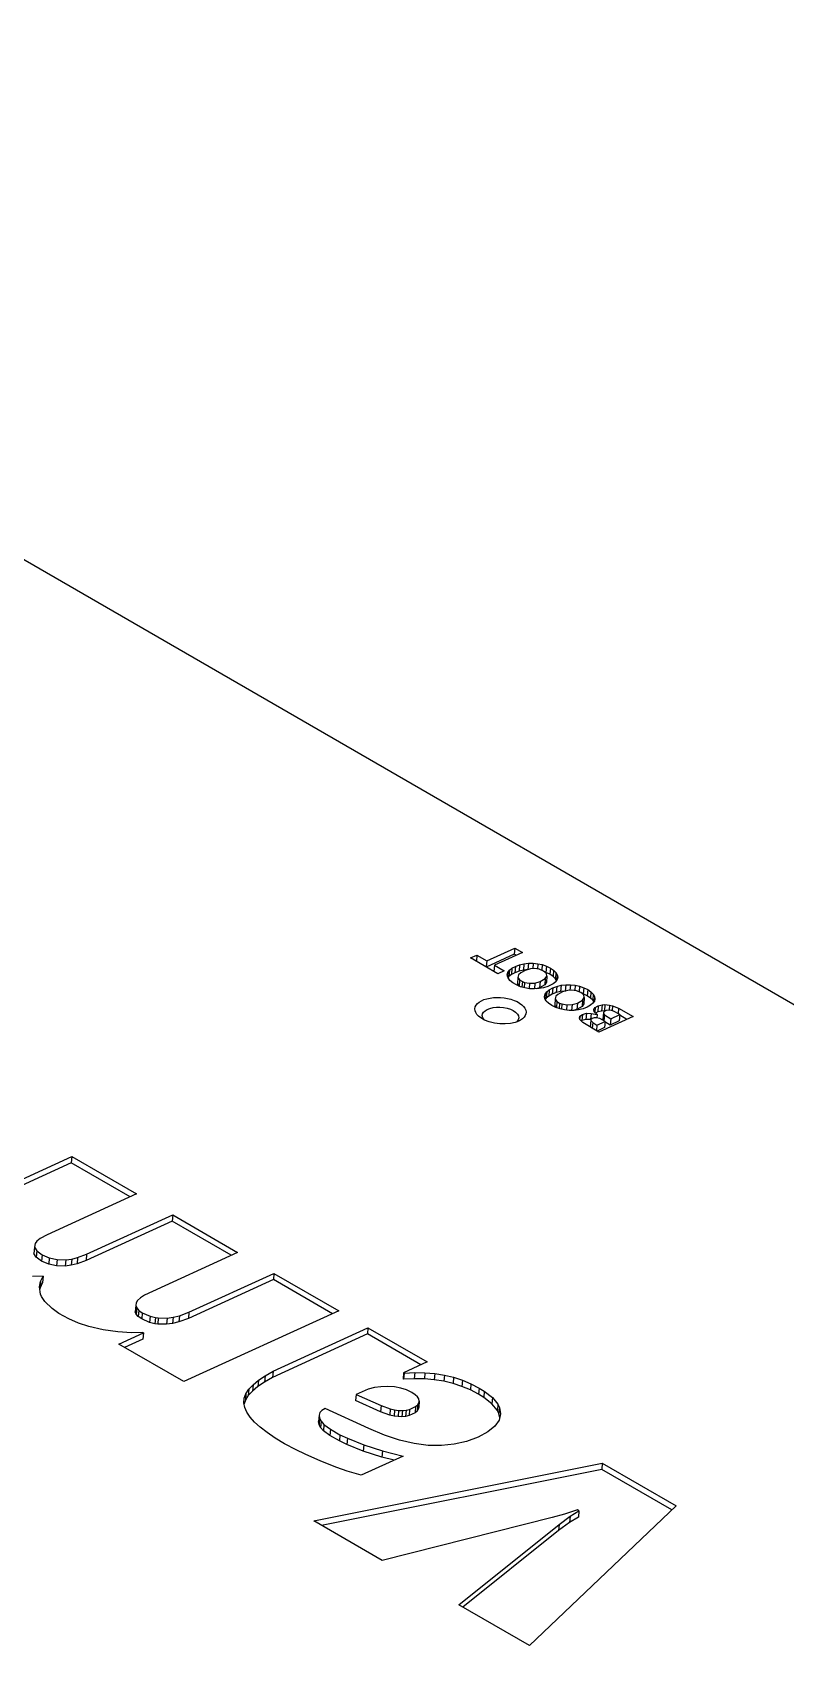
# Model space of a CAD drawing. Header units: millimetres. Extents: x 9 to 415, y 5 to 293.
# Drawn here: x 370.04 to 381.46, y 202.51 to 227.2 of the extents above; entities that cross this region are included whole.
import ezdxf

# ---------------------------------------------------------------- set-up
doc = ezdxf.new("R2010")
doc.units = ezdxf.units.MM
doc.layers.add('VISIBLE', color=7, linetype='Continuous')

msp = doc.modelspace()

# ---------------------------------------------------------------- linework, layer by layer
at = {"layer": 'VISIBLE'}
for points in [[(356.08032, 227.20182), (398.8476, 202.51012)], [(376.68242, 213.18209), (376.77766, 213.22552)], [(377.09761, 212.94238), (376.68242, 213.18209)], [(376.77766, 213.22552), (376.76956, 213.13178)], [(376.77766, 213.22552), (376.92664, 213.13951)], [(376.92664, 213.13951), (376.91853, 213.04578)], [(377.34259, 213.23823), (376.91941, 213.04527)], [(376.92664, 213.13951), (377.35078, 213.33292)], [(377.46874, 213.26481), (377.0446, 213.07141)], [(377.35078, 213.33292), (377.34259, 213.23823)], [(377.37253, 213.22094), (377.34259, 213.23823)], [(377.35078, 213.33292), (377.46874, 213.26481)], [(377.42476, 213.07827), (377.49047, 213.09441)], [(377.49047, 213.09441), (377.48229, 212.99972)], [(377.49047, 213.09441), (377.55929, 213.10265)], [(377.55929, 213.10265), (377.5511, 213.00796)], [(377.55929, 213.10265), (377.631, 213.10304)], [(377.631, 213.10304), (377.62369, 213.01849)], [(377.631, 213.10304), (377.70231, 213.09575)], [(377.70231, 213.09575), (377.6953, 213.0147)], [(377.70231, 213.09575), (377.76968, 213.08107)], [(377.0446, 213.07141), (377.03649, 212.97767)], [(377.0446, 213.07141), (377.19285, 212.98581)], [(377.19285, 212.98581), (377.09761, 212.94238)], [(377.23905, 212.92694), (377.24823, 212.96229)], [(377.24444, 212.89095), (377.23905, 212.92694)], [(377.24823, 212.96229), (377.24293, 212.90103)], [(377.27954, 212.83896), (377.24444, 212.89095)], [(377.24823, 212.96229), (377.27168, 212.99531)], [(377.26349, 212.90063), (377.25038, 212.88216)], [(377.27168, 212.99531), (377.26349, 212.90063)], [(377.30146, 212.9313), (377.26349, 212.90063)], [(377.27168, 212.99531), (377.30965, 213.02599)], [(377.30965, 213.02599), (377.30146, 212.9313)], [(377.35383, 212.95963), (377.30146, 212.9313)], [(377.30965, 213.02599), (377.36202, 213.05432)], [(377.36202, 213.05432), (377.35383, 212.95963)], [(377.41658, 212.98359), (377.35383, 212.95963)], [(377.36202, 213.05432), (377.42476, 213.07827)], [(377.40052, 212.88866), (377.39233, 212.79397)], [(377.41085, 212.92852), (377.40052, 212.88866)], [(377.40052, 212.88866), (377.42545, 212.85105)], [(377.44167, 212.95768), (377.41085, 212.92852)], [(377.42476, 213.07827), (377.41658, 212.98359)], [(377.48229, 212.99972), (377.41658, 212.98359)], [(377.42545, 212.85105), (377.41726, 212.75636)], [(377.42545, 212.85105), (377.46685, 212.825)], [(377.51177, 212.99409), (377.44167, 212.95768)], [(377.5511, 213.00796), (377.48229, 212.99972)], [(377.58994, 213.01591), (377.51177, 212.99409)], [(377.56165, 213.00802), (377.5511, 213.00796)], [(377.64927, 213.02044), (377.58994, 213.01591)], [(377.72397, 213.01112), (377.64927, 213.02044)], [(377.78939, 212.98462), (377.72397, 213.01112)], [(377.73512, 212.82422), (377.81421, 212.86912)], [(377.76968, 213.08107), (377.76229, 212.9956)], [(377.76968, 213.08107), (377.83312, 213.05894)], [(377.83149, 212.94871), (377.78939, 212.98462)], [(377.82493, 212.96425), (377.80521, 212.97113)], [(377.81421, 212.86912), (377.80602, 212.77444)], [(377.81421, 212.86912), (377.8399, 212.90904)], [(377.83312, 213.05894), (377.82493, 212.96425)], [(377.88437, 212.93476), (377.82493, 212.96425)], [(377.8399, 212.90904), (377.83149, 212.94871)], [(377.8399, 212.90904), (377.83171, 212.81435)], [(377.83312, 213.05894), (377.89256, 213.02944)], [(377.89256, 213.02944), (377.88437, 212.93476)], [(377.93343, 212.90181), (377.88437, 212.93476)], [(377.89256, 213.02944), (377.94161, 212.9965)], [(377.94161, 212.9965), (377.93343, 212.90181)], [(377.9681, 212.8677), (377.93343, 212.90181)], [(377.94161, 212.9965), (377.97629, 212.96239)], [(377.97629, 212.96239), (377.9681, 212.8677)], [(377.98425, 212.83974), (377.9681, 212.8677)], [(377.99469, 212.85509), (377.97222, 212.82204)], [(377.97629, 212.96239), (377.99665, 212.92715)], [(377.99665, 212.92715), (377.9898, 212.84789)], [(378.00283, 212.89078), (377.99469, 212.85509)], [(377.99665, 212.92715), (378.00283, 212.89078)], [(377.32098, 212.80564), (377.27954, 212.83896)], [(377.37712, 212.77323), (377.32098, 212.80564)], [(377.44006, 212.74675), (377.37712, 212.77323)], [(377.41726, 212.75636), (377.39233, 212.79397)], [(377.41738, 212.75629), (377.41726, 212.75636)], [(377.50661, 212.72798), (377.44006, 212.74675)], [(377.46685, 212.825), (377.45961, 212.74124)], [(377.46685, 212.825), (377.50044, 212.81158)], [(377.50044, 212.81158), (377.49353, 212.73167)], [(377.50044, 212.81158), (377.57529, 212.79822)], [(377.57676, 212.71693), (377.50661, 212.72798)], [(377.57529, 212.79822), (377.56837, 212.71826)], [(377.57529, 212.79822), (377.65668, 212.80255)], [(377.64986, 212.71357), (377.57676, 212.71693)], [(377.65668, 212.80255), (377.64899, 212.71361)], [(377.72065, 212.71806), (377.64986, 212.71357)], [(377.65668, 212.80255), (377.73512, 212.82422)], [(377.72693, 212.72953), (377.67489, 212.71516)], [(377.7884, 212.7304), (377.72065, 212.71806)], [(377.73512, 212.82422), (377.72693, 212.72953)], [(377.80602, 212.77444), (377.72693, 212.72953)], [(377.85304, 212.75063), (377.7884, 212.7304)], [(377.80464, 212.60039), (377.81383, 212.63575)], [(377.81004, 212.5644), (377.80464, 212.60039)], [(377.83171, 212.81435), (377.80602, 212.77444)], [(377.81383, 212.63575), (377.80853, 212.57449)], [(377.81383, 212.63575), (377.83727, 212.66877)], [(377.83727, 212.66877), (377.82909, 212.57408)], [(377.86706, 212.60475), (377.82909, 212.57408)], [(377.83727, 212.66877), (377.87525, 212.69944)], [(377.93541, 212.79157), (377.85304, 212.75063)], [(377.87525, 212.69944), (377.86706, 212.60475)], [(377.91943, 212.63308), (377.86706, 212.60475)], [(377.87525, 212.69944), (377.92762, 212.72777)], [(377.92762, 212.72777), (377.91943, 212.63308)], [(377.98217, 212.65704), (377.91943, 212.63308)], [(377.92762, 212.72777), (377.99036, 212.75173)], [(377.97222, 212.82204), (377.93541, 212.79157)], [(377.97645, 212.60197), (377.96612, 212.56211)], [(378.00727, 212.63113), (377.97645, 212.60197)], [(377.99036, 212.75173), (377.98217, 212.65704)], [(378.04788, 212.67317), (377.98217, 212.65704)], [(377.99036, 212.75173), (378.05607, 212.76786)], [(378.07736, 212.66755), (378.00727, 212.63113)], [(378.05607, 212.76786), (378.04788, 212.67317)], [(378.11669, 212.68141), (378.04788, 212.67317)], [(378.05607, 212.76786), (378.12488, 212.7761)], [(378.15554, 212.68937), (378.07736, 212.66755)], [(378.12488, 212.7761), (378.11669, 212.68141)], [(378.12725, 212.68147), (378.11669, 212.68141)], [(378.12488, 212.7761), (378.1966, 212.77649)], [(378.21487, 212.69389), (378.15554, 212.68937)], [(378.1966, 212.77649), (378.18929, 212.69194)], [(378.1966, 212.77649), (378.2679, 212.7692)], [(378.2895, 212.68461), (378.21487, 212.69389)], [(378.2679, 212.7692), (378.26089, 212.68817)], [(378.2679, 212.7692), (378.33527, 212.75453)], [(378.35498, 212.65808), (378.2895, 212.68461)], [(378.33527, 212.75453), (378.32788, 212.66906)], [(378.33527, 212.75453), (378.39871, 212.73239)], [(378.39709, 212.62216), (378.35498, 212.65808)], [(378.39053, 212.6377), (378.37081, 212.64458)], [(378.39871, 212.73239), (378.39053, 212.6377)], [(378.44997, 212.60821), (378.39053, 212.6377)], [(378.4055, 212.58249), (378.39709, 212.62216)], [(378.39871, 212.73239), (378.45816, 212.7029)], [(378.45816, 212.7029), (378.44997, 212.60821)], [(378.49902, 212.57526), (378.44997, 212.60821)], [(378.45816, 212.7029), (378.50721, 212.66995)], [(378.50721, 212.66995), (378.49902, 212.57526)], [(378.50721, 212.66995), (378.54188, 212.63584)], [(378.54188, 212.63584), (378.5337, 212.54115)], [(378.54188, 212.63584), (378.56225, 212.60061)], [(378.56225, 212.60061), (378.5554, 212.52147)], [(378.56225, 212.60061), (378.56843, 212.56423)], [(376.83536, 212.27593), (376.80403, 212.30098), (376.77932, 212.32766), (376.76171, 212.35542), (376.75153, 212.38372), (376.74897, 212.412), (376.75406, 212.43971), (376.76671, 212.46629), (376.78664, 212.49122), (376.81346, 212.51403), (376.84664, 212.53426), (376.88552, 212.55152), (376.92935, 212.56546), (376.97727, 212.57583), (377.02834, 212.5824), (377.08157, 212.58505), (377.1359, 212.58371), (377.19027, 212.57842), (377.2436, 212.56926), (377.29484, 212.55642), (377.34296, 212.54013), (377.38701, 212.52072), (377.42608, 212.49857), (377.45941, 212.47412), (377.4863, 212.44786), (377.50621, 212.42031), (377.51875, 212.39205), (377.52368, 212.36363), (377.52091, 212.33564), (377.51053, 212.30864), (377.4928, 212.28318), (377.46815, 212.25977), (377.43714, 212.23886)], [(376.85934, 212.3096), (376.8642, 212.3359), (376.87874, 212.36086), (376.90265, 212.38358), (376.93529, 212.40319), (376.97565, 212.41888), (377.02237, 212.42996), (377.07379, 212.4359), (377.12797, 212.43633), (377.18278, 212.43114), (377.23601, 212.42043), (377.28545, 212.40456), (377.329, 212.38415), (377.36483, 212.36002), (377.39145, 212.33318), (377.40779, 212.30477), (377.41327, 212.276)], [(377.82975, 212.52948), (377.81004, 212.5644)], [(377.82909, 212.57408), (377.81543, 212.55485)], [(377.86403, 212.4956), (377.82975, 212.52948)], [(377.91269, 212.46281), (377.86403, 212.4956)], [(377.9737, 212.43248), (377.91269, 212.46281)], [(377.96612, 212.56211), (377.95793, 212.46742)], [(377.98279, 212.42986), (377.95793, 212.46742)], [(377.96612, 212.56211), (377.99098, 212.52454)], [(378.03845, 212.40986), (377.9737, 212.43248)], [(377.99098, 212.52454), (377.98279, 212.42986)], [(377.98477, 212.42861), (377.98279, 212.42986)], [(377.99098, 212.52454), (378.03245, 212.49846)], [(378.03245, 212.49846), (378.02518, 212.41449)], [(378.03245, 212.49846), (378.06603, 212.48504)], [(378.1068, 212.39495), (378.03845, 212.40986)], [(378.06603, 212.48504), (378.05914, 212.40534)], [(378.06603, 212.48504), (378.14088, 212.47168)], [(378.17888, 212.38775), (378.1068, 212.39495)], [(378.14088, 212.47168), (378.13401, 212.39223)], [(378.14088, 212.47168), (378.22221, 212.47604)], [(378.25125, 212.3883), (378.17888, 212.38775)], [(378.22221, 212.47604), (378.2146, 212.38802)], [(378.22221, 212.47604), (378.30071, 212.49767)], [(378.29252, 212.40299), (378.23889, 212.38821)], [(378.32051, 212.39675), (378.25125, 212.3883)], [(378.30071, 212.49767), (378.29252, 212.40299)], [(378.37162, 212.44789), (378.29252, 212.40299)], [(378.30071, 212.49767), (378.37981, 212.54258)], [(378.38674, 212.41298), (378.32051, 212.39675)], [(378.37981, 212.54258), (378.37162, 212.44789)], [(378.39731, 212.4878), (378.37162, 212.44789)], [(378.37981, 212.54258), (378.4055, 212.58249)], [(378.44981, 212.43715), (378.38674, 212.41298)], [(378.4055, 212.58249), (378.39731, 212.4878)], [(378.50101, 212.46502), (378.44981, 212.43715)], [(378.5337, 212.54115), (378.49902, 212.57526)], [(378.53781, 212.4955), (378.50101, 212.46502)], [(378.54983, 212.51324), (378.5337, 212.54115)], [(378.56022, 212.52858), (378.53781, 212.4955)], [(378.55211, 212.40245), (378.57088, 212.43259)], [(378.55756, 212.36783), (378.55211, 212.40245)], [(378.59925, 212.3239), (378.55756, 212.36783)], [(378.56843, 212.56423), (378.56022, 212.52858)], [(378.57088, 212.43259), (378.56464, 212.36037)], [(378.57088, 212.43259), (378.61897, 212.4585)], [(378.61078, 212.36381), (378.57809, 212.3462)], [(378.61897, 212.4585), (378.61078, 212.36381)], [(378.66941, 212.37813), (378.61078, 212.36381)], [(378.61897, 212.4585), (378.6776, 212.47282)], [(378.6776, 212.47282), (378.66941, 212.37813)], [(378.71189, 212.38091), (378.66941, 212.37813)], [(378.6776, 212.47282), (378.72008, 212.4756)], [(378.69628, 212.34866), (378.6881, 212.25397)], [(378.70491, 212.36723), (378.69628, 212.34866)], [(378.69628, 212.34866), (378.71101, 212.32164)], [(378.74009, 212.38509), (378.70491, 212.36723)], [(378.72008, 212.4756), (378.71189, 212.38091)], [(378.72898, 212.37945), (378.71189, 212.38091)], [(378.72008, 212.4756), (378.78858, 212.46973)], [(378.77735, 212.39014), (378.74009, 212.38509)], [(378.81864, 212.38542), (378.77735, 212.39014)], [(378.78858, 212.46973), (378.78165, 212.38965)], [(378.78858, 212.46973), (378.83458, 212.45934)], [(378.84967, 212.37569), (378.81864, 212.38542)], [(378.83458, 212.45934), (378.82793, 212.38251)], [(378.83458, 212.45934), (378.9251, 212.42331)], [(378.94418, 212.32388), (378.84967, 212.37569)], [(378.9251, 212.42331), (378.91776, 212.33836)], [(378.9251, 212.42331), (379.14803, 212.29527)], [(377.42167, 212.23055), (377.36014, 212.20635), (377.28807, 212.18999), (377.20872, 212.1824), (377.1258, 212.18405), (377.04322, 212.19491), (376.9649, 212.21452), (376.89452, 212.24196), (376.83536, 212.27593)], [(376.8873, 212.24546), (376.86646, 212.27705), (376.85934, 212.3096)], [(377.41327, 212.276), (377.40611, 212.244), (377.38529, 212.21482)], [(377.43714, 212.23886), (377.42167, 212.23055)], [(378.33342, 212.27048), (378.33919, 212.29814)], [(378.34095, 212.24977), (378.33342, 212.27048)], [(378.33919, 212.29814), (378.33615, 212.26296)], [(378.33919, 212.29814), (378.37886, 212.32837)], [(378.38316, 212.2048), (378.34095, 212.24977)], [(378.37067, 212.23369), (378.36215, 212.22719)], [(378.37886, 212.32837), (378.37067, 212.23369)], [(378.43027, 212.24933), (378.37067, 212.23369)], [(378.37886, 212.32837), (378.43846, 212.34401)], [(378.62865, 212.05844), (378.38316, 212.2048)], [(378.43846, 212.34401), (378.43027, 212.24933)], [(378.50264, 212.24853), (378.43027, 212.24933)], [(378.43846, 212.34401), (378.51083, 212.34322)], [(378.50301, 212.23483), (378.49483, 212.14014)], [(378.4993, 212.13556), (378.49483, 212.14014)], [(378.51083, 212.34322), (378.50264, 212.24853)], [(378.50438, 212.24815), (378.50264, 212.24853)], [(378.50481, 212.25231), (378.50301, 212.23483)], [(378.50301, 212.23483), (378.53397, 212.20314)], [(378.52439, 212.26683), (378.50481, 212.25231)], [(378.51083, 212.34322), (378.59925, 212.3239)], [(378.55714, 212.2763), (378.52439, 212.26683)], [(378.53397, 212.20314), (378.52671, 212.11922)], [(378.53397, 212.20314), (378.59723, 212.16567)], [(378.5842, 212.27751), (378.55714, 212.2763)], [(378.64102, 212.26504), (378.5842, 212.27751)], [(378.59723, 212.16567), (378.58995, 212.08151)], [(378.59925, 212.3239), (378.59503, 212.27513)], [(378.59723, 212.16567), (378.72039, 212.22183)], [(378.7122, 212.12714), (378.59956, 212.07578)], [(379.14803, 212.29527), (378.62865, 212.05844)], [(378.72039, 212.22183), (378.64102, 212.26504)], [(378.69937, 212.23327), (378.6881, 212.25397)], [(378.71101, 212.32164), (378.70318, 212.2312)], [(378.71101, 212.32164), (378.80726, 212.26144)], [(378.72039, 212.22183), (378.7122, 212.12714)], [(378.79907, 212.16675), (378.71991, 212.21626)], [(378.80726, 212.26144), (378.79907, 212.16675)], [(378.93599, 212.22919), (378.79907, 212.16675)], [(378.80726, 212.26144), (378.94418, 212.32388)], [(378.94418, 212.32388), (378.93599, 212.22919)], [(379.05157, 212.25129), (378.94328, 212.31348)], [(369.05755, 209.44995), (370.63637, 210.17312)], [(370.63637, 210.17312), (370.62818, 210.07844)], [(370.63637, 210.17312), (371.61759, 209.60661)], [(370.62818, 210.07844), (369.04936, 209.35526)], [(371.52139, 209.56274), (370.62818, 210.07844)], [(371.61759, 209.60661), (370.26296, 208.98892)], [(372.15878, 209.19475), (370.85238, 208.59905)], [(370.86057, 208.69373), (372.16697, 209.28943)], [(372.16697, 209.28943), (372.15878, 209.19475)], [(373.05456, 208.67757), (372.15878, 209.19475)], [(372.16697, 209.28943), (373.15051, 208.72159)], [(370.10802, 208.89364), (370.07852, 208.85641)], [(370.15634, 208.93141), (370.10802, 208.89364)], [(370.26296, 208.98892), (370.15634, 208.93141)], [(370.06908, 208.8008), (370.06089, 208.70611)], [(370.097, 208.64886), (370.06089, 208.70611)], [(370.07852, 208.85641), (370.06908, 208.8008)], [(370.06908, 208.8008), (370.10519, 208.74354)], [(370.10519, 208.74354), (370.097, 208.64886)], [(370.17818, 208.58974), (370.097, 208.64886)], [(370.10519, 208.74354), (370.18636, 208.68443)], [(370.18636, 208.68443), (370.17818, 208.58974)], [(370.18636, 208.68443), (370.29437, 208.63687)], [(370.72503, 208.64288), (370.86057, 208.69373)], [(370.86057, 208.69373), (370.85238, 208.59905)], [(373.15051, 208.72159), (371.73828, 208.0737)], [(370.28618, 208.54218), (370.17818, 208.58974)], [(370.29437, 208.63687), (370.28618, 208.54218)], [(370.40612, 208.51751), (370.28618, 208.54218)], [(370.29437, 208.63687), (370.4143, 208.6122)], [(370.4143, 208.6122), (370.40612, 208.51751)], [(370.53731, 208.51559), (370.40612, 208.51751)], [(370.4143, 208.6122), (370.5455, 208.61027)], [(370.5455, 208.61027), (370.53731, 208.51559)], [(370.62686, 208.527), (370.53731, 208.51559)], [(370.5455, 208.61027), (370.63504, 208.62169)], [(370.63504, 208.62169), (370.62686, 208.527)], [(370.71684, 208.54819), (370.62686, 208.527)], [(370.63504, 208.62169), (370.72503, 208.64288)], [(370.72503, 208.64288), (370.71684, 208.54819)], [(370.85238, 208.59905), (370.71684, 208.54819)], [(372.41192, 207.81711), (373.69988, 208.40441)], [(373.69988, 208.40441), (373.69169, 208.30972)], [(373.69988, 208.40441), (374.68342, 207.83656)], [(370.20195, 208.35989), (370.04141, 208.35647)], [(370.14652, 208.20086), (370.1636, 208.27912)], [(370.16148, 208.08795), (370.14652, 208.20086)], [(370.15541, 208.18443), (370.15124, 208.16529)], [(370.1636, 208.27912), (370.15541, 208.18443)], [(370.19376, 208.2652), (370.15541, 208.18443)], [(370.1636, 208.27912), (370.20195, 208.35989)], [(370.20195, 208.35989), (370.19376, 208.2652)], [(373.69169, 208.30972), (372.40373, 207.72243)], [(374.58721, 207.79269), (373.69169, 208.30972)], [(370.17702, 208.05159), (370.16148, 208.08795)], [(370.22493, 207.97937), (370.17702, 208.05159)], [(370.33838, 207.87083), (370.22493, 207.97937)], [(371.60561, 207.91742), (371.59743, 207.82273)], [(371.6102, 207.95543), (371.60561, 207.91742)], [(371.60561, 207.91742), (371.61984, 207.88012)], [(371.63392, 207.99412), (371.6102, 207.95543)], [(371.67661, 208.0336), (371.63392, 207.99412)], [(371.73828, 208.0737), (371.67661, 208.0336)], [(370.4419, 207.79831), (370.33838, 207.87083)], [(370.59334, 207.71342), (370.4419, 207.79831)], [(370.73888, 207.65065), (370.59334, 207.71342)], [(371.61165, 207.78543), (371.59743, 207.82273)], [(371.61984, 207.88012), (371.61165, 207.78543)], [(371.64485, 207.74874), (371.61165, 207.78543)], [(371.61984, 207.88012), (371.65304, 207.84343)], [(371.65304, 207.84343), (371.64485, 207.74874)], [(371.69718, 207.71274), (371.64485, 207.74874)], [(371.65304, 207.84343), (371.70537, 207.80743)], [(371.70537, 207.80743), (371.69718, 207.71274)], [(371.81396, 207.66046), (371.69718, 207.71274)], [(371.70537, 207.80743), (371.82215, 207.75515)], [(371.82215, 207.75515), (371.81396, 207.66046)], [(371.89675, 207.63971), (371.81396, 207.66046)], [(371.82215, 207.75515), (371.90493, 207.7344)], [(371.90493, 207.7344), (371.89675, 207.63971)], [(371.90493, 207.7344), (371.94771, 207.72825)], [(371.94771, 207.72825), (371.93952, 207.63356)], [(371.94771, 207.72825), (372.08154, 207.72667)], [(372.08154, 207.72667), (372.07335, 207.63198)], [(372.08154, 207.72667), (372.17355, 207.73921)], [(372.17355, 207.73921), (372.16537, 207.64452)], [(372.2593, 207.66769), (372.16537, 207.64452)], [(372.17355, 207.73921), (372.26749, 207.76237)], [(372.26749, 207.76237), (372.2593, 207.66769)], [(372.40373, 207.72243), (372.2593, 207.66769)], [(372.26749, 207.76237), (372.41192, 207.81711)], [(374.68342, 207.83656), (372.33236, 206.76451)], [(372.41192, 207.81711), (372.40373, 207.72243)], [(370.89526, 207.60018), (370.73888, 207.65065)], [(371.11268, 207.55), (370.89526, 207.60018)], [(371.33398, 207.51767), (371.11268, 207.55)], [(371.54016, 207.50341), (371.33398, 207.51767)], [(371.34882, 207.33236), (371.72086, 207.502)], [(371.71159, 207.50735), (371.54016, 207.50341)], [(371.72086, 207.502), (371.71159, 207.50735)], [(371.72086, 207.502), (371.71267, 207.40731)], [(371.93952, 207.63356), (371.89675, 207.63971)], [(372.07335, 207.63198), (371.93952, 207.63356)], [(372.16537, 207.64452), (372.07335, 207.63198)], [(375.11834, 207.48604), (373.68093, 206.82616)], [(373.68912, 206.92084), (375.12653, 207.58073)], [(375.12653, 207.58073), (375.11834, 207.48604)], [(375.92845, 207.01833), (375.11834, 207.48604)], [(375.12653, 207.58073), (376.02466, 207.0622)], [(372.33236, 206.76451), (371.34882, 207.33236)], [(371.71267, 207.40731), (371.43684, 207.28154)], [(373.56819, 206.85253), (373.68912, 206.92084)], [(373.68912, 206.92084), (373.68093, 206.82616)], [(376.02466, 207.0622), (375.66645, 206.89886)], [(373.32027, 206.64764), (373.38377, 206.71593)], [(373.38377, 206.71593), (373.37558, 206.62124)], [(373.45822, 206.68954), (373.37558, 206.62124)], [(373.38377, 206.71593), (373.46641, 206.78423)], [(373.46641, 206.78423), (373.45822, 206.68954)], [(373.56001, 206.75785), (373.45822, 206.68954)], [(373.46641, 206.78423), (373.56819, 206.85253)], [(373.56819, 206.85253), (373.56001, 206.75785)], [(373.68093, 206.82616), (373.56001, 206.75785)], [(375.22426, 206.67259), (375.12885, 206.64756)], [(375.32369, 206.68697), (375.22426, 206.67259)], [(375.42713, 206.6907), (375.32369, 206.68697)], [(375.52882, 206.68387), (375.42713, 206.6907)], [(375.62363, 206.66621), (375.52882, 206.68387)], [(375.66645, 206.89886), (375.65826, 206.80417)], [(375.66753, 206.79882), (375.65826, 206.80417)], [(375.66645, 206.89886), (375.67572, 206.89351)], [(375.67572, 206.89351), (375.66753, 206.79882)], [(375.82772, 206.80704), (375.66753, 206.79882)], [(375.67572, 206.89351), (375.83591, 206.90172)], [(375.83591, 206.90172), (375.82772, 206.80704)], [(375.98268, 206.80483), (375.82772, 206.80704)], [(375.83591, 206.90172), (375.99087, 206.89952)], [(375.99087, 206.89952), (375.98268, 206.80483)], [(376.13242, 206.79221), (375.98268, 206.80483)], [(375.99087, 206.89952), (376.14061, 206.8869)], [(376.14061, 206.8869), (376.13242, 206.79221)], [(376.27709, 206.76907), (376.13242, 206.79221)], [(376.14061, 206.8869), (376.28528, 206.86375)], [(376.28528, 206.86375), (376.27709, 206.76907)], [(376.41638, 206.7356), (376.27709, 206.76907)], [(376.28528, 206.86375), (376.42457, 206.83029)], [(376.42457, 206.83029), (376.41638, 206.7356)], [(376.55061, 206.69161), (376.41638, 206.7356)], [(376.42457, 206.83029), (376.55879, 206.7863)], [(376.55879, 206.7863), (376.55061, 206.69161)], [(376.67944, 206.6373), (376.55061, 206.69161)], [(376.55879, 206.7863), (376.68763, 206.73199)], [(376.68763, 206.73199), (376.67944, 206.6373)], [(376.68763, 206.73199), (376.81157, 206.66724)], [(373.24546, 206.44265), (373.2512, 206.51095)], [(373.25837, 206.37311), (373.24546, 206.44265)], [(373.26806, 206.48464), (373.24789, 206.42957)], [(373.2512, 206.51095), (373.27625, 206.57933)], [(373.27625, 206.57933), (373.26806, 206.48464)], [(373.31209, 206.55295), (373.26806, 206.48464)], [(373.27625, 206.57933), (373.32027, 206.64764)], [(373.32027, 206.64764), (373.31209, 206.55295)], [(373.37558, 206.62124), (373.31209, 206.55295)], [(374.9479, 206.57121), (374.93971, 206.47652)], [(375.31801, 206.30557), (374.93971, 206.47652)], [(375.12885, 206.64756), (374.9479, 206.57121)], [(374.9479, 206.57121), (375.3262, 206.40026)], [(375.71157, 206.63773), (375.62363, 206.66621)], [(375.79231, 206.59843), (375.71157, 206.63773)], [(375.84182, 206.56593), (375.79231, 206.59843)], [(375.87697, 206.53355), (375.84182, 206.56593)], [(375.89793, 206.50155), (375.87697, 206.53355)], [(375.87993, 206.4109), (375.8981, 206.43902)], [(375.8981, 206.43902), (375.88991, 206.34434)], [(375.90471, 206.46957), (375.89652, 206.37488)], [(375.90471, 206.46957), (375.89793, 206.50155)], [(375.8981, 206.43902), (375.90471, 206.46957)], [(376.80338, 206.57255), (376.67944, 206.6373)], [(376.81157, 206.66724), (376.80338, 206.57255)], [(376.88169, 206.5241), (376.80338, 206.57255)], [(376.81157, 206.66724), (376.88988, 206.61879)], [(376.88988, 206.61879), (376.88169, 206.5241)], [(377.00614, 206.42674), (376.88169, 206.5241)], [(376.88988, 206.61879), (377.01433, 206.52143)], [(377.01433, 206.52143), (377.00614, 206.42674)], [(377.08785, 206.32853), (377.00614, 206.42674)], [(377.01433, 206.52143), (377.09603, 206.42322)], [(377.09603, 206.42322), (377.08785, 206.32853)], [(377.09603, 206.42322), (377.12072, 206.37393)], [(373.28977, 206.30122), (373.25837, 206.37311)], [(373.33951, 206.22709), (373.28977, 206.30122)], [(373.4074, 206.15064), (373.33951, 206.22709)], [(374.38671, 206.25494), (374.37852, 206.16025)], [(374.39272, 206.21081), (374.38453, 206.11612)], [(374.39872, 206.29393), (374.38671, 206.25494)], [(374.38671, 206.25494), (374.39272, 206.21081)], [(374.39272, 206.21081), (374.41707, 206.16359)], [(374.4289, 206.32788), (374.39872, 206.29393)], [(374.47726, 206.3566), (374.4289, 206.32788)], [(375.13927, 206.05264), (374.47726, 206.3566)], [(375.3262, 206.40026), (375.31801, 206.30557)], [(375.45705, 206.25625), (375.31801, 206.30557)], [(375.3262, 206.40026), (375.46524, 206.35094)], [(375.46524, 206.35094), (375.45705, 206.25625)], [(375.52198, 206.24156), (375.45705, 206.25625)], [(375.46524, 206.35094), (375.53017, 206.33625)], [(375.53017, 206.33625), (375.52198, 206.24156)], [(375.58357, 206.23338), (375.52198, 206.24156)], [(375.53017, 206.33625), (375.59176, 206.32807)], [(375.59176, 206.32807), (375.58357, 206.23338)], [(375.64233, 206.23195), (375.58357, 206.23338)], [(375.59176, 206.32807), (375.65052, 206.32664)], [(375.65052, 206.32664), (375.64233, 206.23195)], [(375.69758, 206.23714), (375.64233, 206.23195)], [(375.65052, 206.32664), (375.70577, 206.33182)], [(375.70577, 206.33182), (375.69758, 206.23714)], [(375.74999, 206.24889), (375.69758, 206.23714)], [(375.70577, 206.33182), (375.75818, 206.34358)], [(375.75818, 206.34358), (375.74999, 206.24889)], [(375.84135, 206.29055), (375.74999, 206.24889)], [(375.75818, 206.34358), (375.84954, 206.38524)], [(375.84954, 206.38524), (375.84135, 206.29055)], [(375.87175, 206.31621), (375.84135, 206.29055)], [(375.84954, 206.38524), (375.87993, 206.4109)], [(375.87993, 206.4109), (375.87175, 206.31621)], [(375.88991, 206.34434), (375.87175, 206.31621)], [(375.89652, 206.37488), (375.88991, 206.34434)], [(377.11384, 206.17803), (377.04947, 206.08744)], [(377.11253, 206.27924), (377.08785, 206.32853)], [(377.12072, 206.37393), (377.11253, 206.27924)], [(377.1235, 206.2165), (377.11253, 206.27924)], [(377.13808, 206.2746), (377.11384, 206.17803)], [(377.12072, 206.37393), (377.13808, 206.2746)], [(373.4938, 206.07184), (373.4074, 206.15064)], [(373.59868, 205.9907), (373.4938, 206.07184)], [(373.72173, 205.90724), (373.59868, 205.9907)], [(374.38453, 206.11612), (374.37852, 206.16025)], [(374.40888, 206.0689), (374.38453, 206.11612)], [(374.41707, 206.16359), (374.40888, 206.0689)], [(374.45121, 206.02064), (374.40888, 206.0689)], [(374.41707, 206.16359), (374.4594, 206.11533)], [(374.4594, 206.11533), (374.45121, 206.02064)], [(374.54897, 205.94651), (374.45121, 206.02064)], [(374.4594, 206.11533), (374.55715, 206.0412)], [(374.55715, 206.0412), (374.54897, 205.94651)], [(374.69395, 205.86519), (374.54897, 205.94651)], [(374.55715, 206.0412), (374.70214, 205.95987)], [(374.70214, 205.95987), (374.69395, 205.86519)], [(374.70214, 205.95987), (374.81398, 205.90619)], [(375.37676, 205.95346), (375.13927, 206.05264)], [(375.60554, 205.87802), (375.37676, 205.95346)], [(376.94447, 206.00296), (376.79935, 205.92447)], [(377.04947, 206.08744), (376.94447, 206.00296)], [(373.86328, 205.82144), (373.72173, 205.90724)], [(374.03654, 205.72906), (373.86328, 205.82144)], [(374.17319, 205.66378), (374.03654, 205.72906)], [(374.80579, 205.8115), (374.69395, 205.86519)], [(374.81398, 205.90619), (374.80579, 205.8115)], [(375.05467, 205.71136), (374.80579, 205.8115)], [(374.81398, 205.90619), (375.06286, 205.80605)], [(375.06286, 205.80605), (375.05467, 205.71136)], [(375.33732, 205.62097), (375.05467, 205.71136)], [(375.06286, 205.80605), (375.34551, 205.71566)], [(375.34551, 205.71566), (375.33732, 205.62097)], [(375.34551, 205.71566), (375.66178, 205.63478)], [(375.82578, 205.82639), (375.60554, 205.87802)], [(376.03764, 205.79848), (375.82578, 205.82639)], [(376.24097, 205.79438), (376.03764, 205.79848)], [(376.43558, 205.81402), (376.24097, 205.79438)], [(376.62182, 205.85738), (376.43558, 205.81402)], [(376.79935, 205.92447), (376.62182, 205.85738)], [(374.41004, 205.5602), (374.17319, 205.66378)], [(374.30446, 204.65326), (378.67949, 205.52943)], [(374.6566, 205.4631), (374.41004, 205.5602)], [(374.81051, 205.40928), (374.6566, 205.4631)], [(375.66178, 205.63478), (375.0257, 205.34474)], [(375.5258, 205.57278), (375.33732, 205.62097)], [(378.67949, 205.52943), (378.6713, 205.43474)], [(378.67949, 205.52943), (379.79909, 204.88303)], [(378.6713, 205.43474), (374.42412, 204.58417)], [(375.0257, 205.34474), (374.81051, 205.40928)], [(379.73412, 204.82112), (378.6713, 205.43474)], [(377.91803, 204.70518), (375.34329, 204.05349)], [(379.79909, 204.88303), (377.57571, 202.76461)], [(378.10423, 204.75604), (377.91803, 204.70518)], [(378.02387, 204.6007), (378.19168, 204.72562)], [(378.30125, 204.82023), (378.10423, 204.75604)], [(378.19168, 204.72562), (378.1835, 204.63094)], [(378.31607, 204.71225), (378.1835, 204.63094)], [(378.19168, 204.72562), (378.32425, 204.80694)], [(378.32425, 204.80694), (378.30125, 204.82023)], [(378.32425, 204.80694), (378.31607, 204.71225)], [(375.34329, 204.05349), (374.30446, 204.65326)], [(376.50212, 203.38444), (378.02387, 204.6007)], [(378.01568, 204.50601), (376.56615, 203.34747)], [(378.1835, 204.63094), (378.01568, 204.50601)], [(378.02387, 204.6007), (378.01568, 204.50601)], [(377.57571, 202.76461), (376.50212, 203.38444)]]:
    msp.add_lwpolyline(points, dxfattribs=at)

doc.saveas('drawing.dxf')
